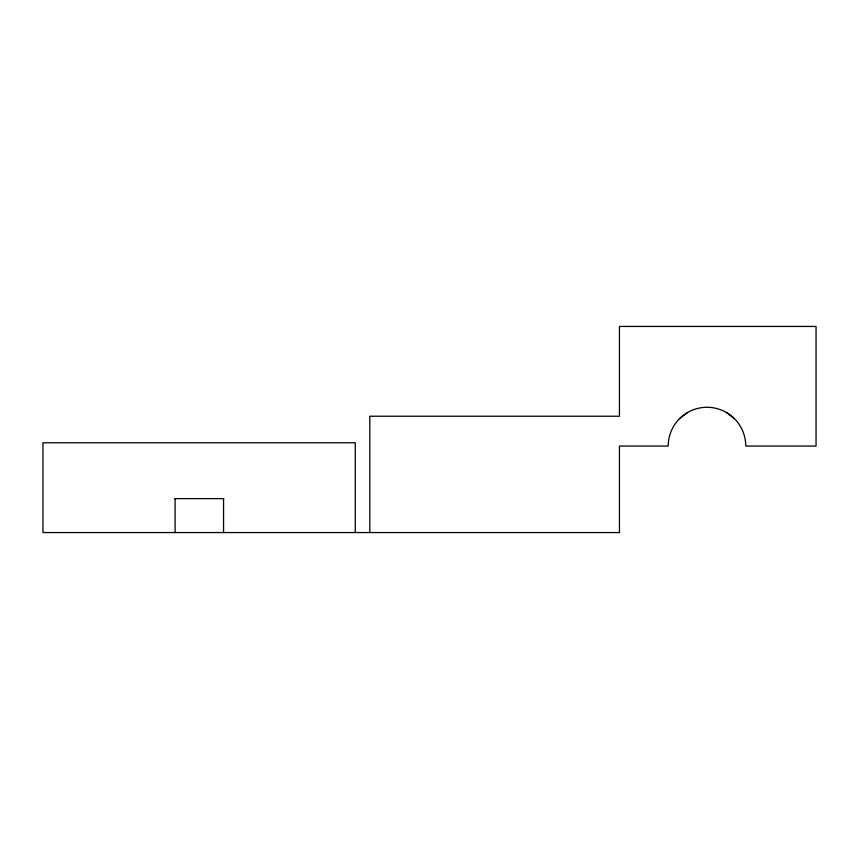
<?xml version="1.0" encoding="UTF-8"?>
<svg xmlns="http://www.w3.org/2000/svg" width="859" height="859" viewBox="0 0 859 859"><rect width="100%" height="100%" fill="white"/><g stroke="black" fill="none" stroke-linecap="round" stroke-linejoin="round"><path stroke-width="1.29" d="M679.566 418.634L687.597 412.47M174.935 498.628L223.727 498.628M726.381 412.47L734.413 418.634M369.81 532.559L369.81 416.228L619.446 416.228L619.446 326.441L816.05 326.441L816.05 446.057L745.762 446.057A38.773 38.773 0 0 0 706.989 407.284A38.773 38.773 0 0 0 668.216 446.057L619.446 446.057L619.446 532.559L42.95 532.559L42.95 442.772L355.272 442.772L355.272 532.559M223.565 498.628L223.565 532.559M175.096 498.628L175.096 532.559"/></g></svg>
